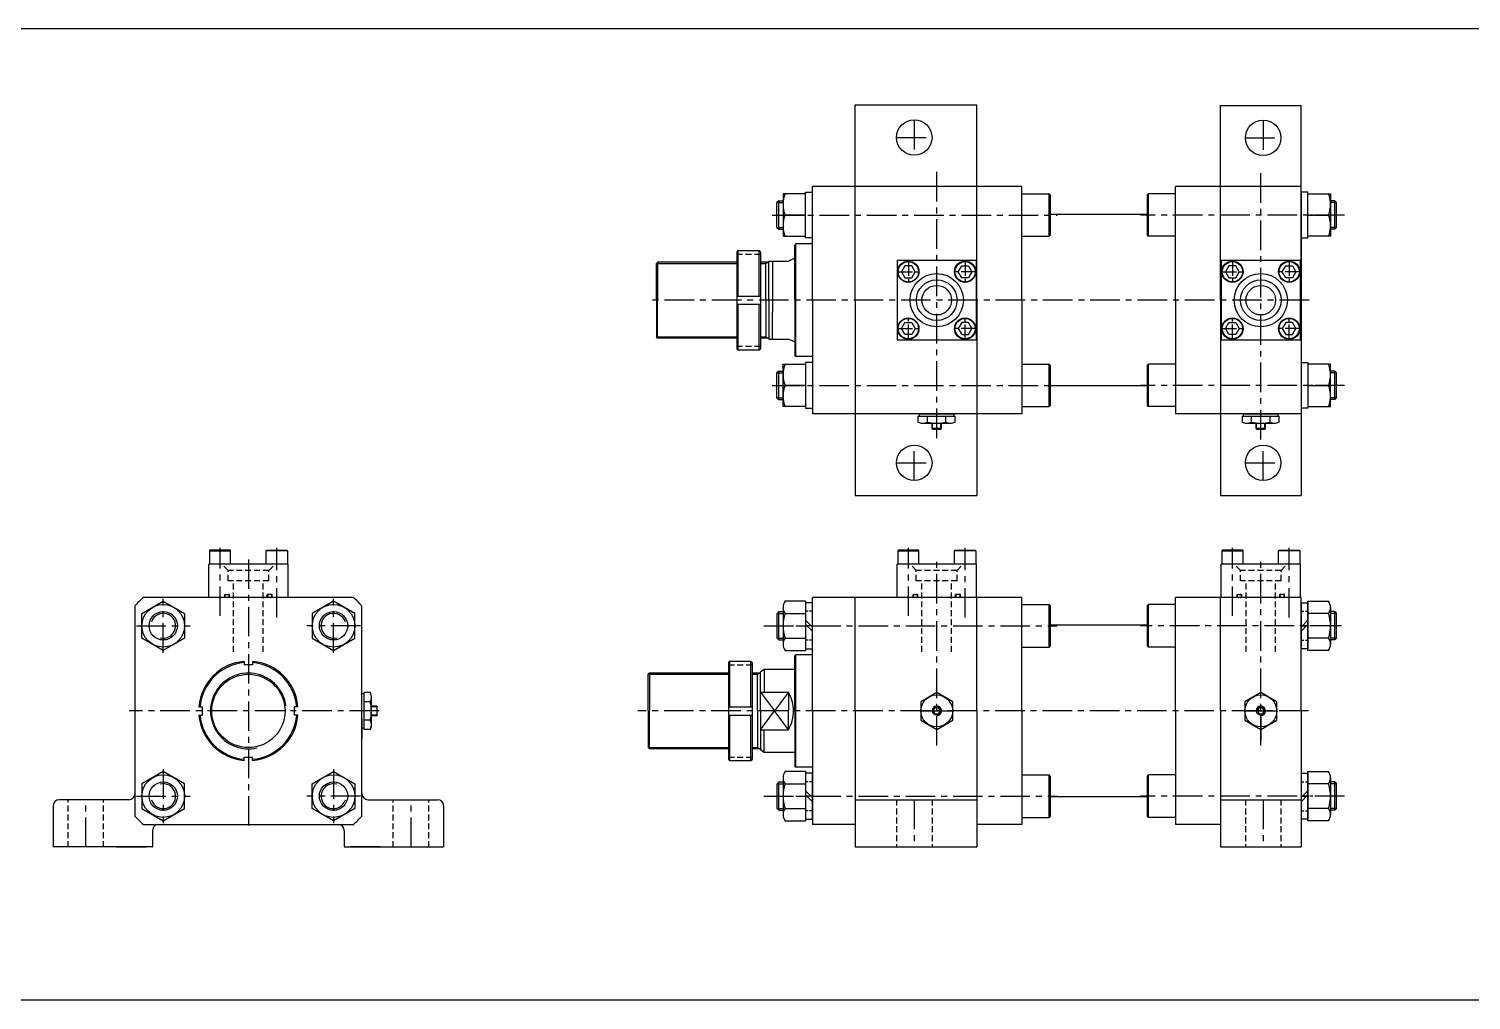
# Model space of a CAD drawing. Extents: x -819 to 10154, y 0 to 4840.
# Drawn here: x 4858 to 6078, y 3048 to 3869 of the extents above; entities that cross this region are included whole.
import ezdxf

# ---------------------------------------------------------------- set-up
doc = ezdxf.new("R2010")
doc.units = 0
doc.header["$LTSCALE"] = 10
doc.header["$MEASUREMENT"] = 0
for name, pattern in [('CENTER', [2, 1.25, -0.25, 0.25, -0.25]), ('CENTERX2', [4, 2.5, -0.5, 0.5, -0.5]), ('HIDDEN', [0.375, 0.25, -0.125]), ('HIDDENX2', [0.75, 0.5, -0.25])]:
    doc.linetypes.add(name, pattern=pattern)
doc.layers.get('0').update_dxf_attribs({"linetype": 'CONTINUOUS'})
doc.layers.get('DEFPOINTS').update_dxf_attribs({"linetype": 'CONTINUOUS'})
for name, color, linetype in [('BOM-UDEF', 3, 'CONTINUOUS'), ('CEN', 1, 'CENTERX2'), ('CENTER', 1, 'CENTER'), ('HID', 2, 'HIDDENX2'), ('HIDDEN', 2, 'HIDDEN'), ('ML', 7, 'CONTINUOUS')]:
    doc.layers.add(name, color=color, linetype=linetype)

msp = doc.modelspace()

# ---------------------------------------------------------------- linework, layer by layer
for p, q in [((6210.3, 3868.7), (0, 3868.7)), ((6210.3, 3047.7), (0, 3047.7))]:
    msp.add_line(p, q)
at = {"color": 7, "linetype": 'Continuous'}
for p, q in [((5610.5, 3536.4), (5610.5, 3541.4)), ((5610.5, 3541.4), (5616.8, 3541.4)), ((5611.5, 3541.4), (5611.5, 3543.4)), ((5611.5, 3543.4), (5640.7, 3543.4)), ((5616.8, 3541.4), (5641.7, 3541.4)), ((5618.3, 3536.4), (5618.3, 3541.4)), ((5633.9, 3536.4), (5633.9, 3541.4)), ((5640.7, 3541.4), (5640.7, 3543.4)), ((5641.7, 3536.4), (5641.7, 3541.4)), ((5884.5, 3536.4), (5884.5, 3541.4)), ((5884.5, 3541.4), (5890.8, 3541.4)), ((5885.5, 3541.4), (5885.5, 3543.4)), ((5885.5, 3543.4), (5914.7, 3543.4)), ((5890.8, 3541.4), (5915.7, 3541.4)), ((5892.3, 3536.4), (5892.3, 3541.4)), ((5907.9, 3536.4), (5907.9, 3541.4)), ((5914.7, 3541.4), (5914.7, 3543.4)), ((5915.7, 3536.4), (5915.7, 3541.4)), ((5613.7, 3535.4), (5638.5, 3535.4)), ((5622.1, 3535.7), (5622.1, 3535.7)), ((5622.1, 3530.9), (5622.1, 3535.4)), ((5622.1, 3530.9), (5622.6, 3530.4)), ((5630.1, 3530.9), (5622.1, 3530.9)), ((5622.6, 3530.4), (5629.6, 3530.4)), ((5630.1, 3530.9), (5629.6, 3530.4)), ((5630.1, 3530.9), (5630.1, 3535.4)), ((5887.7, 3535.4), (5912.5, 3535.4)), ((5896.1, 3535.7), (5896.1, 3535.7)), ((5896.1, 3530.9), (5896.1, 3535.4)), ((5896.1, 3530.9), (5896.6, 3530.4)), ((5904.1, 3530.9), (5896.1, 3530.9)), ((5896.6, 3530.4), (5903.6, 3530.4)), ((5904.1, 3530.9), (5903.6, 3530.4)), ((5904.1, 3530.9), (5904.1, 3535.4)), ((5140.1, 3277.6), (5140.1, 3306.7)), ((5142.1, 3306.7), (5140.1, 3306.7)), ((5147.1, 3307.7), (5142.1, 3307.7)), ((5142.1, 3282.9), (5142.1, 3307.7)), ((5147.1, 3299.9), (5142.1, 3299.9)), ((5148.1, 3279.7), (5148.1, 3304.6)), ((5152.6, 3296.2), (5148.1, 3296.2)), ((5152.6, 3296.2), (5153.1, 3295.7)), ((5152.6, 3296.2), (5152.6, 3288.2)), ((5153.1, 3288.7), (5153.1, 3295.7)), ((5147.1, 3284.4), (5142.1, 3284.4)), ((5142.1, 3276.6), (5142.1, 3282.9)), ((5147.9, 3288.2), (5147.9, 3288.2)), ((5152.6, 3288.2), (5148.1, 3288.2)), ((5152.6, 3288.2), (5153.1, 3288.7)), ((5142.1, 3277.6), (5140.1, 3277.6)), ((5147.1, 3276.6), (5142.1, 3276.6))]:
    msp.add_line(p, q, dxfattribs=at)
at = {"color": 1, "linetype": 'CENTER', "ltscale": 5}
for p, q in [((5612.6, 3292.2), (5639.6, 3292.2)), ((5886.6, 3292.2), (5913.6, 3292.2))]:
    msp.add_line(p, q, dxfattribs=at)
at = {"color": 7, "linetype": 'Continuous'}
for points in [[(5612.6, 3284.4), (5626.1, 3276.6), (5639.6, 3284.4), (5639.6, 3299.9), (5626.1, 3307.7), (5612.6, 3299.9)], [(5886.6, 3284.4), (5900.1, 3276.6), (5913.6, 3284.4), (5913.6, 3299.9), (5900.1, 3307.7), (5886.6, 3299.9)], [(5624.6, 3294.7), (5623.2, 3292.2), (5624.6, 3289.7), (5627.5, 3289.7), (5629, 3292.2), (5627.5, 3294.7)], [(5898.6, 3294.7), (5897.2, 3292.2), (5898.6, 3289.7), (5901.5, 3289.7), (5903, 3292.2), (5901.5, 3294.7)]]:
    msp.add_lwpolyline(points, close=True, dxfattribs=at)
for centre, radius in [((5626.1, 3292.2), 13.5), ((5900.1, 3292.2), 13.5), ((5626.1, 3292.2), 3.5), ((5900.1, 3292.2), 3.5)]:
    msp.add_circle(centre, radius, dxfattribs=at)
for centre, radius, start, end in [((5613.7, 3541), 5.62, 235.6158, 270), ((5614.4, 3543.6), 8.22, 241.7006, 298.2994), ((5626.1, 3566.7), 31.3, 255.6172, 270.0141), ((5626.1, 3566.7), 31.3, 269.9859, 284.3828), ((5637.8, 3543.6), 8.22, 241.7006, 298.2994), ((5887.7, 3541), 5.62, 235.6158, 270), ((5888.4, 3543.6), 8.22, 241.7006, 298.2994), ((5900.1, 3566.7), 31.3, 255.6172, 270.0141), ((5900.1, 3566.7), 31.3, 269.9859, 284.3828), ((5911.8, 3543.6), 8.22, 241.7006, 298.2994), ((5139.9, 3303.8), 8.22, 331.7006, 28.2994), ((5116.8, 3292.2), 31.3, 359.9859, 14.3828), ((5116.8, 3292.1), 31.3, 345.6172, 0.0141), ((5139.9, 3280.5), 8.22, 331.7006, 28.2994), ((5142.5, 3279.7), 5.62, 325.6158, 0)]:
    msp.add_arc(centre, radius, start, end, dxfattribs=at)
at = {"layer": 'BOM-UDEF', "color": 0}
for p, q in [((5557.1, 3735.4), (5557.1, 3804.4)), ((5557.1, 3804.4), (5660.1, 3804.4)), ((5660.1, 3735.4), (5660.1, 3804.4)), ((5866.1, 3735.1), (5866.1, 3804.1)), ((5866.1, 3804.1), (5934.1, 3804.1)), ((5934.1, 3735.1), (5934.1, 3804.1)), ((5557.1, 3543.4), (5557.1, 3474.4)), ((5660.1, 3543.4), (5660.1, 3474.4)), ((5866.1, 3543.4), (5866.1, 3474.4)), ((5934.1, 3543.4), (5934.1, 3474.4)), ((5557.1, 3474.4), (5660.1, 3474.4)), ((5866.1, 3474.4), (5934.1, 3474.4)), ((5557.1, 3217.2), (5660.1, 3217.2)), ((5866.1, 3217.2), (5934.1, 3217.2)), ((4963.1, 3177.2), (4879.1, 3177.2)), ((5125.1, 3177.2), (5209.1, 3177.2)), ((5557.1, 3177.2), (5660.1, 3177.2)), ((5866.1, 3177.2), (5934.1, 3177.2))]:
    msp.add_line(p, q, dxfattribs=at)
for centre in [(5607.1, 3776.9), (5902.1, 3776.6), (5607.1, 3501.9), (5902.1, 3501.9)]:
    msp.add_circle(centre, 15, dxfattribs=at)
at = {"layer": 'CEN'}
for p, q in [((5607.1, 3791.9), (5607.1, 3761.9)), ((5902.1, 3791.6), (5902.1, 3761.6)), ((5592.1, 3776.9), (5622.1, 3776.9)), ((5887.1, 3776.6), (5917.1, 3776.6)), ((5626.1, 3522.8), (5626.1, 3749.5)), ((5900.1, 3521.7), (5900.1, 3749.2)), ((5487, 3711.4), (5727.8, 3711.4)), ((5970.8, 3711.4), (5798.3, 3711.4)), ((5940.9, 3639.4), (5382.2, 3639.4)), ((5486.9, 3567.4), (5727.8, 3567.4)), ((5970.8, 3567.4), (5798.3, 3567.4)), ((5607.1, 3486.9), (5607.1, 3516.9)), ((5902.1, 3486.9), (5902.1, 3516.9)), ((5592.1, 3501.9), (5622.1, 3501.9)), ((5887.1, 3501.9), (5917.1, 3501.9)), ((5020.1, 3372.5), (5020.1, 3430.2)), ((5068.1, 3371.1), (5068.1, 3430.2)), ((5602.1, 3372.5), (5602.1, 3430.2)), ((5650.1, 3371.1), (5650.1, 3430.2)), ((5876.1, 3372.5), (5876.1, 3430.2)), ((5924.1, 3371.1), (5924.1, 3430.2)), ((5044.1, 3420.3), (5044.1, 3191.6)), ((5626.1, 3263.1), (5626.1, 3418.1)), ((5900.1, 3263.1), (5900.1, 3419.4)), ((4972.1, 3341.4), (4972.1, 3386.9)), ((5116.1, 3341.4), (5116.1, 3386.9)), ((4949.4, 3364.2), (4994.9, 3364.2)), ((5138.9, 3364.2), (5093.4, 3364.2)), ((5479.9, 3364.2), (5727.8, 3364.2)), ((5968.2, 3364.2), (5798.3, 3364.2)), ((5154.6, 3292.2), (4943.3, 3292.2)), ((5940.5, 3292.2), (5373.4, 3292.2)), ((5900.1, 3287), (5900.1, 3267.3)), ((4972.1, 3242.9), (4972.1, 3197.4)), ((5116.1, 3242.9), (5116.1, 3197.4)), ((4949.4, 3220.2), (4994.9, 3220.2)), ((5138.9, 3220.2), (5093.4, 3220.2)), ((5479.9, 3220.2), (5727.8, 3220.2)), ((5970.8, 3220.2), (5798.3, 3220.2)), ((4906.6, 3177.2), (4906.6, 3217.2)), ((5181.6, 3177.2), (5181.6, 3217.2)), ((5607.1, 3217.2), (5607.1, 3177.2)), ((5902.1, 3217.2), (5902.1, 3177.2)), ((4932.6, 3177.2), (4963.1, 3177.2)), ((5155.6, 3177.2), (5125.1, 3177.2))]:
    msp.add_line(p, q, dxfattribs=at)
at = {"layer": 'CENTER'}
for p, q in [((5496.1, 3711.4), (5515.3, 3711.4)), ((5959.1, 3711.4), (5939.9, 3711.4)), ((5602.1, 3672.5), (5602.1, 3654.3)), ((5650.1, 3672.5), (5650.1, 3654.3)), ((5876.1, 3672.5), (5876.1, 3654.3)), ((5924.1, 3672.5), (5924.1, 3654.3)), ((5593, 3663.4), (5611.2, 3663.4)), ((5659.2, 3663.4), (5641, 3663.4)), ((5867, 3663.4), (5885.2, 3663.4)), ((5933.2, 3663.4), (5915, 3663.4)), ((5602.1, 3606.3), (5602.1, 3624.5)), ((5650.1, 3606.3), (5650.1, 3624.5)), ((5876.1, 3606.3), (5876.1, 3624.5)), ((5924.1, 3606.3), (5924.1, 3624.5)), ((5593, 3615.4), (5611.2, 3615.4)), ((5659.2, 3615.4), (5641, 3615.4)), ((5867, 3615.4), (5885.2, 3615.4)), ((5933.2, 3615.4), (5915, 3615.4)), ((5496.1, 3567.4), (5515.3, 3567.4)), ((5959.1, 3567.4), (5939.9, 3567.4)), ((5491.9, 3364.2), (5515.3, 3364.2)), ((5491.9, 3364.2), (5515.3, 3364.2)), ((5521.2, 3364.2), (5515.1, 3364.2)), ((5934, 3364.2), (5940.1, 3364.2)), ((5959.1, 3364.2), (5939.9, 3364.2)), ((5491.9, 3220.2), (5515.3, 3220.2)), ((5491.9, 3220.2), (5515.3, 3220.2)), ((5521.2, 3220.2), (5515.1, 3220.2)), ((5934, 3220.2), (5940.1, 3220.2)), ((5959.1, 3220.2), (5939.9, 3220.2)), ((5959.1, 3220.2), (5939.9, 3220.2))]:
    msp.add_line(p, q, dxfattribs=at)
at = {"layer": 'DEFPOINTS', "color": 0, "linetype": 'ByBlock'}
msp.add_point((5477.1, 3259.2), dxfattribs=at)
at = {"layer": 'HID'}
for p, q in [((5457, 3678.4), (5477, 3678.4)), ((5457, 3600.4), (5477, 3600.4)), ((5026.9, 3410.9), (5021.6, 3416.2)), ((5061.4, 3410.9), (5066.6, 3416.2)), ((5608.8, 3410.9), (5603.6, 3416.2)), ((5643.3, 3410.9), (5648.6, 3416.2)), ((5882.8, 3410.9), (5877.6, 3416.2)), ((5917.3, 3410.9), (5922.6, 3416.2)), ((5026.9, 3402.2), (5026.9, 3410.9)), ((5061.4, 3410.9), (5026.9, 3410.9)), ((5061.4, 3402.2), (5061.4, 3410.9)), ((5643.3, 3410.9), (5608.8, 3410.9)), ((5608.8, 3402.2), (5608.8, 3410.9)), ((5643.3, 3402.2), (5643.3, 3410.9)), ((5882.8, 3402.2), (5882.8, 3410.9)), ((5917.3, 3410.9), (5882.8, 3410.9)), ((5917.3, 3402.2), (5917.3, 3410.9)), ((5024.1, 3390.6), (5028.1, 3390.6)), ((5024.1, 3388.2), (5024.1, 3390.6)), ((5061.4, 3402.2), (5026.9, 3402.2)), ((5028.1, 3388.2), (5028.1, 3390.6)), ((5031.6, 3342.3), (5031.6, 3402.2)), ((5056.6, 3342.3), (5056.6, 3402.2)), ((5060.1, 3388.2), (5060.1, 3390.6)), ((5064.1, 3390.6), (5060.1, 3390.6)), ((5064.1, 3388.2), (5064.1, 3390.6)), ((5606.1, 3388.2), (5606.1, 3390.6)), ((5606.1, 3390.6), (5610.1, 3390.6)), ((5643.3, 3402.2), (5608.8, 3402.2)), ((5610.1, 3388.2), (5610.1, 3390.6)), ((5613.6, 3342.3), (5613.6, 3402.2)), ((5638.6, 3342.3), (5638.6, 3402.2)), ((5642.1, 3388.2), (5642.1, 3390.6)), ((5646.1, 3390.6), (5642.1, 3390.6)), ((5646.1, 3388.2), (5646.1, 3390.6)), ((5880.1, 3390.6), (5884.1, 3390.6)), ((5880.1, 3388.2), (5880.1, 3390.6)), ((5917.3, 3402.2), (5882.8, 3402.2)), ((5884.1, 3388.2), (5884.1, 3390.6)), ((5887.6, 3342.3), (5887.6, 3402.2)), ((5912.6, 3342.3), (5912.6, 3402.2)), ((5916.1, 3388.2), (5916.1, 3390.6)), ((5920.1, 3390.6), (5916.1, 3390.6)), ((5920.1, 3388.2), (5920.1, 3390.6)), ((5450, 3331.2), (5470, 3331.2)), ((5450, 3253.2), (5470, 3253.2)), ((4891.6, 3177.2), (4891.6, 3217.2)), ((4921.6, 3177.2), (4921.6, 3217.2)), ((5166.6, 3177.2), (5166.6, 3217.2)), ((5196.6, 3177.2), (5196.6, 3217.2)), ((5592.1, 3217.2), (5592.1, 3177.2)), ((5622.1, 3217.2), (5622.1, 3177.2)), ((5887.1, 3217.2), (5887.1, 3177.2)), ((5917.1, 3217.2), (5917.1, 3177.2))]:
    msp.add_line(p, q, dxfattribs=at)
for centre, start, end in [((5025.4, 3389.4), 90, 270), ((5026.8, 3389.4), 270, 90), ((5061.5, 3389.4), 90, 270), ((5062.8, 3389.4), 270, 90), ((5607.3, 3389.4), 90, 270), ((5608.7, 3389.4), 270, 90), ((5643.4, 3389.4), 90, 270), ((5644.8, 3389.4), 270, 90), ((5881.3, 3389.4), 90, 270), ((5882.7, 3389.4), 270, 90), ((5917.4, 3389.4), 90, 270), ((5918.8, 3389.4), 270, 90)]:
    msp.add_arc(centre, 1.2, start, end, dxfattribs=at)
at = {"layer": 'HIDDEN'}
for p, q in [((5521.1, 3376.4), (5515.2, 3376.4)), ((5934.1, 3376.4), (5940, 3376.4)), ((5521.1, 3351.9), (5515.2, 3351.9)), ((5934.1, 3351.9), (5940, 3351.9)), ((5521.1, 3232.4), (5515.2, 3232.4)), ((5934.1, 3232.4), (5940, 3232.4)), ((5521.1, 3207.9), (5515.2, 3207.9)), ((5934.1, 3207.9), (5940, 3207.9))]:
    msp.add_line(p, q, dxfattribs=at)
at = {"layer": 'ML'}
for p, q in [((5698.1, 3735.4), (5521.1, 3735.4)), ((5521.1, 3639.4), (5521.1, 3735.4)), ((5557.1, 3639.4), (5557.1, 3735.4)), ((5660.1, 3639.4), (5660.1, 3735.4)), ((5698.1, 3639.4), (5698.1, 3735.4)), ((5934.1, 3735.4), (5828.1, 3735.4)), ((5828.1, 3639.4), (5828.1, 3735.4)), ((5866.1, 3639.4), (5866.1, 3735.4)), ((5934.1, 3639.4), (5934.1, 3735.4)), ((5492.5, 3723.4), (5491, 3721.9)), ((5491, 3700.9), (5491, 3721.9)), ((5492.5, 3699.4), (5492.5, 3723.4)), ((5492.5, 3723.4), (5496.1, 3723.4)), ((5496.2, 3729.4), (5496.2, 3693.4)), ((5515.2, 3729.4), (5496.2, 3729.4)), ((5515.2, 3692), (5515.2, 3730.7)), ((5515.2, 3730.7), (5521.1, 3730.7)), ((5515.2, 3693.4), (5515.2, 3729.4)), ((5698.1, 3729.4), (5721.1, 3729.4)), ((5721.1, 3693.4), (5721.1, 3729.4)), ((5722.1, 3728.4), (5721.1, 3729.4)), ((5722.1, 3728.4), (5722.1, 3694.4)), ((5804.1, 3728.4), (5805.1, 3729.4)), ((5804.1, 3728.4), (5804.1, 3694.4)), ((5828.1, 3729.4), (5805.1, 3729.4)), ((5805.1, 3693.4), (5805.1, 3729.4)), ((5940, 3730.7), (5934.1, 3730.7)), ((5934.1, 3730.7), (5934.1, 3548)), ((5934.1, 3729.4), (5934.1, 3693.4)), ((5940, 3692), (5940, 3730.7)), ((5940, 3693.4), (5940, 3729.4)), ((5940, 3729.4), (5959, 3729.4)), ((5959, 3729.4), (5959, 3693.4)), ((5962.7, 3723.4), (5959.1, 3723.4)), ((5962.7, 3699.4), (5962.7, 3723.4)), ((5962.7, 3723.4), (5964.2, 3721.9)), ((5964.2, 3700.9), (5964.2, 3721.9)), ((5515.2, 3711.4), (5497.8, 3711.4)), ((5804.1, 3711.9), (5722.1, 3711.9)), ((5940, 3711.4), (5957.4, 3711.4)), ((5491, 3700.9), (5492.5, 3699.4)), ((5492.5, 3699.4), (5496.1, 3699.4)), ((5962.7, 3699.4), (5959.1, 3699.4)), ((5964.2, 3700.9), (5962.7, 3699.4)), ((5496.2, 3693.4), (5515.2, 3693.4)), ((5507.1, 3686.9), (5506.1, 3685.9)), ((5506.1, 3639.4), (5506.1, 3685.9)), ((5507.1, 3591.9), (5507.1, 3686.9)), ((5521.1, 3686.9), (5507.1, 3686.9)), ((5521.1, 3692), (5515.2, 3692)), ((5698.1, 3693.4), (5721.1, 3693.4)), ((5722.1, 3694.4), (5721.1, 3693.4)), ((5804.1, 3694.4), (5805.1, 3693.4)), ((5828.1, 3693.4), (5805.1, 3693.4)), ((5934.1, 3692), (5940, 3692)), ((5959, 3693.4), (5940, 3693.4)), ((5390.1, 3671.4), (5389.1, 3670.4)), ((5457, 3671.4), (5390.1, 3671.4)), ((5390.1, 3671.4), (5390.1, 3639.4)), ((5458, 3681.4), (5457, 3680.4)), ((5457, 3680.4), (5457, 3598.4)), ((5458, 3681.4), (5458, 3642.9)), ((5458, 3681.4), (5476, 3681.4)), ((5476, 3642.9), (5476, 3681.4)), ((5476, 3681.4), (5477, 3680.4)), ((5477, 3680.4), (5477, 3598.4)), ((5484.1, 3671.4), (5477, 3671.4)), ((5481.6, 3639.4), (5481.6, 3671.4)), ((5484.1, 3639.4), (5484.1, 3672.4)), ((5484.1, 3672.4), (5500.8, 3672.4)), ((5487.1, 3672.4), (5487.1, 3629.2)), ((5505, 3674.4), (5500.8, 3672.4)), ((5506.1, 3674.4), (5505, 3674.4)), ((5659.6, 3672.9), (5592.6, 3672.9)), ((5592.6, 3672.9), (5592.6, 3605.9)), ((5659.6, 3605.9), (5659.6, 3672.9)), ((5933.6, 3672.9), (5866.6, 3672.9)), ((5866.6, 3672.9), (5866.6, 3605.9)), ((5933.6, 3605.9), (5933.6, 3672.9)), ((5389.1, 3639.4), (5389.1, 3670.4)), ((5389.1, 3639.4), (5389.1, 3608.4)), ((5390.1, 3607.4), (5390.1, 3639.4)), ((5457, 3642.9), (5477, 3642.9)), ((5457, 3635.9), (5477, 3635.9)), ((5458, 3635.9), (5458, 3597.4)), ((5476, 3597.4), (5476, 3635.9)), ((5481.6, 3639.4), (5481.6, 3607.4)), ((5484.1, 3639.4), (5484.1, 3606.4)), ((5506.1, 3639.4), (5506.1, 3592.9)), ((5521.1, 3639.4), (5521.1, 3543.4)), ((5557.1, 3639.4), (5557.1, 3543.4)), ((5660.1, 3639.4), (5660.1, 3543.4)), ((5698.1, 3639.4), (5698.1, 3543.4)), ((5828.1, 3639.4), (5828.1, 3543.4)), ((5866.1, 3639.4), (5866.1, 3543.4)), ((5934.1, 3639.4), (5934.1, 3543.4)), ((5487.1, 3606.4), (5487.1, 3629.2)), ((5390.1, 3607.4), (5389.1, 3608.4)), ((5457, 3607.4), (5390.1, 3607.4)), ((5458, 3597.4), (5457, 3598.4)), ((5476, 3597.4), (5477, 3598.4)), ((5484.1, 3607.4), (5477, 3607.4)), ((5484.1, 3606.4), (5500.8, 3606.4)), ((5505, 3604.4), (5500.8, 3606.4)), ((5506.1, 3604.4), (5505, 3604.4)), ((5592.6, 3605.9), (5659.6, 3605.9)), ((5866.6, 3605.9), (5933.6, 3605.9)), ((5458, 3597.4), (5476, 3597.4)), ((5496.2, 3549.4), (5496.2, 3585.4)), ((5496.2, 3585.4), (5515.2, 3585.4)), ((5507.1, 3591.9), (5506.1, 3592.9)), ((5521.1, 3591.9), (5507.1, 3591.9)), ((5515.2, 3586.7), (5515.2, 3548)), ((5521.1, 3586.7), (5515.2, 3586.7)), ((5515.2, 3585.4), (5515.2, 3549.4)), ((5698.1, 3585.4), (5721.1, 3585.4)), ((5721.1, 3549.4), (5721.1, 3585.4)), ((5722.1, 3584.4), (5721.1, 3585.4)), ((5804.1, 3584.4), (5805.1, 3585.4)), ((5828.1, 3585.4), (5805.1, 3585.4)), ((5805.1, 3549.4), (5805.1, 3585.4)), ((5934.1, 3586.7), (5940, 3586.7)), ((5940, 3586.7), (5940, 3548)), ((5940, 3585.4), (5940, 3549.4)), ((5959, 3585.4), (5940, 3585.4)), ((5959, 3549.4), (5959, 3585.4)), ((5492.5, 3579.4), (5491, 3577.9)), ((5491, 3556.9), (5491, 3577.9)), ((5492.5, 3555.4), (5492.5, 3579.4)), ((5492.5, 3579.4), (5496.1, 3579.4)), ((5722.1, 3584.4), (5722.1, 3550.4)), ((5804.1, 3584.4), (5804.1, 3550.4)), ((5962.7, 3579.4), (5959.1, 3579.4)), ((5962.7, 3555.4), (5962.7, 3579.4)), ((5962.7, 3579.4), (5964.2, 3577.9)), ((5964.2, 3556.9), (5964.2, 3577.9)), ((5515.2, 3567.4), (5497.8, 3567.4)), ((5804.1, 3566.9), (5722.1, 3566.9)), ((5940, 3567.4), (5957.4, 3567.4)), ((5491, 3556.9), (5492.5, 3555.4)), ((5492.5, 3555.4), (5496.1, 3555.4)), ((5515.2, 3549.4), (5496.2, 3549.4)), ((5698.1, 3549.4), (5721.1, 3549.4)), ((5722.1, 3550.4), (5721.1, 3549.4)), ((5804.1, 3550.4), (5805.1, 3549.4)), ((5828.1, 3549.4), (5805.1, 3549.4)), ((5940, 3549.4), (5959, 3549.4)), ((5962.7, 3555.4), (5959.1, 3555.4)), ((5964.2, 3556.9), (5962.7, 3555.4)), ((5515.2, 3548), (5521.1, 3548)), ((5698.1, 3543.4), (5521.1, 3543.4)), ((5934.1, 3543.4), (5828.1, 3543.4)), ((5940, 3548), (5934.1, 3548)), ((5011.5, 3428.2), (5011.1, 3427.5)), ((5011.1, 3427.5), (5029.1, 3427.5)), ((5011.1, 3427.5), (5011.1, 3416.2)), ((5028.7, 3428.2), (5011.5, 3428.2)), ((5029.1, 3427.5), (5028.7, 3428.2)), ((5029.1, 3416.2), (5029.1, 3427.5)), ((5059.1, 3427.5), (5059.5, 3428.2)), ((5077.1, 3427.5), (5059.1, 3427.5)), ((5059.1, 3416.2), (5059.1, 3427.5)), ((5059.5, 3428.2), (5076.7, 3428.2)), ((5076.7, 3428.2), (5077.1, 3427.5)), ((5077.1, 3427.5), (5077.1, 3416.2)), ((5593.5, 3428.2), (5593.1, 3427.5)), ((5593.1, 3427.5), (5611.1, 3427.5)), ((5593.1, 3427.5), (5593.1, 3416.2)), ((5610.7, 3428.2), (5593.5, 3428.2)), ((5611.1, 3427.5), (5610.7, 3428.2)), ((5611.1, 3416.2), (5611.1, 3427.5)), ((5641.1, 3427.5), (5641.5, 3428.2)), ((5641.1, 3416.2), (5641.1, 3427.5)), ((5659.1, 3427.5), (5641.1, 3427.5)), ((5641.5, 3428.2), (5658.7, 3428.2)), ((5658.7, 3428.2), (5659.1, 3427.5)), ((5659.1, 3427.5), (5659.1, 3416.2)), ((5867.5, 3428.2), (5867.1, 3427.5)), ((5867.1, 3427.5), (5885.1, 3427.5)), ((5867.1, 3427.5), (5867.1, 3416.2)), ((5884.7, 3428.2), (5867.5, 3428.2)), ((5885.1, 3427.5), (5884.7, 3428.2)), ((5885.1, 3416.2), (5885.1, 3427.5)), ((5915.1, 3427.5), (5915.5, 3428.2)), ((5933.1, 3427.5), (5915.1, 3427.5)), ((5915.1, 3416.2), (5915.1, 3427.5)), ((5915.5, 3428.2), (5932.7, 3428.2)), ((5932.7, 3428.2), (5933.1, 3427.5)), ((5933.1, 3427.5), (5933.1, 3416.2)), ((5010.6, 3388.2), (5010.6, 3416.2)), ((5077.6, 3416.2), (5010.6, 3416.2)), ((5077.1, 3416.2), (5059.1, 3416.2)), ((5077.6, 3388.2), (5077.6, 3416.2)), ((5659.6, 3416.2), (5592.6, 3416.2)), ((5592.6, 3388.2), (5592.6, 3416.2)), ((5659.1, 3416.2), (5641.1, 3416.2)), ((5659.6, 3388.2), (5659.6, 3416.2)), ((5866.6, 3388.2), (5866.6, 3416.2)), ((5933.6, 3416.2), (5866.6, 3416.2)), ((5933.1, 3416.2), (5915.1, 3416.2)), ((5933.6, 3388.2), (5933.6, 3416.2)), ((4948.1, 3380.9), (4948.1, 3203.4)), ((5132.9, 3388.2), (4955.3, 3388.2)), ((5140.1, 3203.4), (5140.1, 3380.9)), ((5496.2, 3379.7), (5496.2, 3348.6)), ((5496.2, 3379.7), (5496.2, 3348.6)), ((5515.2, 3384.9), (5497.8, 3384.9)), ((5515.2, 3384.9), (5515.2, 3343.4)), ((5521.1, 3383.5), (5515.2, 3383.5)), ((5521.1, 3292.2), (5521.1, 3388.2)), ((5698.1, 3388.2), (5521.1, 3388.2)), ((5557.1, 3292.2), (5557.1, 3388.2)), ((5660.1, 3292.2), (5660.1, 3388.2)), ((5698.1, 3292.2), (5698.1, 3388.2)), ((5698.1, 3382.2), (5721.1, 3382.2)), ((5721.1, 3346.2), (5721.1, 3382.2)), ((5722.1, 3381.2), (5721.1, 3382.2)), ((5722.1, 3381.2), (5722.1, 3347.2)), ((5804.1, 3381.2), (5805.1, 3382.2)), ((5804.1, 3381.2), (5804.1, 3347.2)), ((5828.1, 3382.2), (5805.1, 3382.2)), ((5805.1, 3346.2), (5805.1, 3382.2)), ((5934.1, 3388.2), (5828.1, 3388.2)), ((5828.1, 3292.2), (5828.1, 3388.2)), ((5866.1, 3292.2), (5866.1, 3388.2)), ((5934.1, 3292.2), (5934.1, 3388.2)), ((5934.1, 3383.5), (5940, 3383.5)), ((5934.1, 3344.8), (5934.1, 3383.5)), ((5934.1, 3382.2), (5934.1, 3346.2)), ((5940, 3384.9), (5957.4, 3384.9)), ((5940, 3343.4), (5940, 3384.9)), ((5940, 3383.5), (5940, 3344.8)), ((5959, 3379.7), (5959, 3348.6)), ((5492.6, 3376.2), (5491.1, 3374.7)), ((5491.1, 3353.7), (5491.1, 3374.7)), ((5492.6, 3352.2), (5492.6, 3376.2)), ((5492.6, 3376.2), (5496.2, 3376.2)), ((5497.8, 3374.5), (5515.2, 3374.5)), ((5497.8, 3374.5), (5515.2, 3374.5)), ((5521.1, 3362.9), (5515.2, 3368.8)), ((5934.1, 3362.9), (5940, 3368.8)), ((5957.4, 3374.5), (5940, 3374.5)), ((5962.6, 3376.2), (5959, 3376.2)), ((5962.6, 3376.2), (5964.1, 3374.7)), ((5962.6, 3352.2), (5962.6, 3376.2)), ((5964.1, 3353.7), (5964.1, 3374.7)), ((5491.1, 3353.7), (5492.6, 3352.2)), ((5497.8, 3353.8), (5515.2, 3353.8)), ((5497.8, 3353.8), (5515.2, 3353.8)), ((5521.1, 3359.5), (5515.2, 3365.4)), ((5804.1, 3364.7), (5722.1, 3364.7)), ((5934.1, 3359.5), (5940, 3365.4)), ((5957.4, 3353.8), (5940, 3353.8)), ((5964.1, 3353.7), (5962.6, 3352.2)), ((5492.6, 3352.2), (5496.2, 3352.2)), ((5497.8, 3343.4), (5515.2, 3343.4)), ((5515.2, 3344.8), (5521.1, 3344.8)), ((5698.1, 3346.2), (5721.1, 3346.2)), ((5722.1, 3347.2), (5721.1, 3346.2)), ((5804.1, 3347.2), (5805.1, 3346.2)), ((5828.1, 3346.2), (5805.1, 3346.2)), ((5940, 3344.8), (5934.1, 3344.8)), ((5957.4, 3343.4), (5940, 3343.4)), ((5962.6, 3352.2), (5959, 3352.2)), ((5040.6, 3334), (5040.6, 3331.2)), ((5047.6, 3331.2), (5040.6, 3331.2)), ((5047.6, 3334), (5047.6, 3331.2)), ((5451, 3334.2), (5450, 3333.2)), ((5450, 3333.2), (5450, 3251.2)), ((5451, 3334.2), (5469, 3334.2)), ((5451, 3334.2), (5451, 3295.7)), ((5469, 3334.2), (5470, 3333.2)), ((5469, 3295.7), (5469, 3334.2)), ((5470, 3333.2), (5470, 3251.2)), ((5507.1, 3339.7), (5506.1, 3338.7)), ((5506.1, 3292.2), (5506.1, 3338.7)), ((5507.1, 3244.7), (5507.1, 3339.7)), ((5521.1, 3339.7), (5507.1, 3339.7)), ((5383.1, 3324.2), (5382.1, 3323.2)), ((5382.1, 3292.2), (5382.1, 3323.2)), ((5383.1, 3324.2), (5383.1, 3292.2)), ((5450, 3324.2), (5383.1, 3324.2)), ((5477.1, 3324.2), (5470, 3324.2)), ((5474.6, 3292.2), (5474.6, 3324.2)), ((5480.1, 3327.2), (5477.1, 3325.2)), ((5477.1, 3292.2), (5477.1, 3325.2)), ((5506.1, 3327.2), (5480.1, 3327.2)), ((5480.1, 3327.2), (5480.1, 3308.1)), ((5477.1, 3308.1), (5500.8, 3308.1)), ((5500.8, 3308.1), (5500.8, 3292.2)), ((5002.3, 3295.7), (5005.1, 3295.7)), ((5005.1, 3295.7), (5005.1, 3288.7)), ((5083.1, 3288.7), (5083.1, 3295.7)), ((5086, 3295.7), (5083.1, 3295.7)), ((5450, 3295.7), (5470, 3295.7)), ((5002.3, 3288.7), (5005.1, 3288.7)), ((5086, 3288.7), (5083.1, 3288.7)), ((5140.1, 3285.2), (5140.1, 3269.2)), ((5382.1, 3292.2), (5382.1, 3261.2)), ((5383.1, 3260.2), (5383.1, 3292.2)), ((5450, 3288.7), (5470, 3288.7)), ((5451, 3288.7), (5451, 3250.2)), ((5469, 3250.2), (5469, 3288.7)), ((5474.6, 3292.2), (5474.6, 3260.2)), ((5477.1, 3292.2), (5477.1, 3259.2)), ((5500.8, 3276.2), (5500.8, 3292.2)), ((5506.1, 3292.2), (5506.1, 3245.7)), ((5521.1, 3292.2), (5521.1, 3196.2)), ((5557.1, 3292.2), (5557.1, 3196.2)), ((5557.1, 3292.2), (5557.1, 3177.2)), ((5660.1, 3292.2), (5660.1, 3196.2)), ((5660.1, 3292.2), (5660.1, 3177.2)), ((5698.1, 3292.2), (5698.1, 3196.2)), ((5698.1, 3292.2), (5698.1, 3196.2)), ((5828.1, 3292.2), (5828.1, 3196.2)), ((5866.1, 3292.2), (5866.1, 3196.2)), ((5866.1, 3292.2), (5866.1, 3177.2)), ((5934.1, 3292.2), (5934.1, 3196.2)), ((5934.1, 3292.2), (5934.1, 3177.2)), ((5477.1, 3276.2), (5500.8, 3276.2)), ((5480.1, 3257.2), (5480.1, 3276.2)), ((5383.1, 3260.2), (5382.1, 3261.2)), ((5450, 3260.2), (5383.1, 3260.2)), ((5477.1, 3260.2), (5470, 3260.2)), ((5480.1, 3257.2), (5477.1, 3259.2)), ((5506.1, 3257.2), (5480.1, 3257.2)), ((5040.6, 3253.2), (5047.6, 3253.2)), ((5040.6, 3250.3), (5040.6, 3253.2)), ((5047.6, 3250.3), (5047.6, 3253.2)), ((5451, 3250.2), (5450, 3251.2)), ((5451, 3250.2), (5469, 3250.2)), ((5469, 3250.2), (5470, 3251.2)), ((5507.1, 3244.7), (5506.1, 3245.7)), ((5521.1, 3244.7), (5507.1, 3244.7)), ((5492.6, 3232.2), (5491.1, 3230.7)), ((5492.6, 3208.2), (5492.6, 3232.2)), ((5492.6, 3232.2), (5496.2, 3232.2)), ((5496.2, 3235.7), (5496.2, 3204.6)), ((5496.2, 3235.7), (5496.2, 3204.6)), ((5515.2, 3240.9), (5497.8, 3240.9)), ((5515.2, 3240.9), (5515.2, 3199.4)), ((5515.2, 3239.5), (5515.2, 3200.8)), ((5521.1, 3239.5), (5515.2, 3239.5)), ((5521.1, 3200.8), (5521.1, 3239.5)), ((5698.1, 3238.2), (5721.1, 3238.2)), ((5721.1, 3202.2), (5721.1, 3238.2)), ((5722.1, 3237.2), (5721.1, 3238.2)), ((5722.1, 3237.2), (5722.1, 3203.2)), ((5804.1, 3237.2), (5805.1, 3238.2)), ((5804.1, 3237.2), (5804.1, 3203.2)), ((5805.1, 3202.2), (5805.1, 3238.2)), ((5828.1, 3238.2), (5805.1, 3238.2)), ((5934.1, 3239.5), (5940, 3239.5)), ((5940, 3199.4), (5940, 3240.9)), ((5940, 3240.9), (5957.4, 3240.9)), ((5940, 3239.5), (5940, 3200.8)), ((5959, 3235.7), (5959, 3204.6)), ((5959, 3235.7), (5959, 3204.6)), ((5962.6, 3232.2), (5959, 3232.2)), ((5962.6, 3208.2), (5962.6, 3232.2)), ((5962.6, 3232.2), (5964.1, 3230.7)), ((5491.1, 3209.7), (5491.1, 3230.7)), ((5497.8, 3230.5), (5515.2, 3230.5)), ((5497.8, 3230.5), (5515.2, 3230.5)), ((5521.1, 3218.9), (5515.2, 3224.8)), ((5521.1, 3215.5), (5515.2, 3221.4)), ((5804.1, 3219.7), (5722.1, 3219.7)), ((5934.1, 3218.9), (5940, 3224.8)), ((5934.1, 3215.5), (5940, 3221.4)), ((5957.4, 3230.5), (5940, 3230.5)), ((5957.4, 3230.5), (5940, 3230.5)), ((5964.1, 3209.7), (5964.1, 3230.7)), ((4879.1, 3212.2), (4879.1, 3177.2)), ((4943.1, 3217.2), (4884.1, 3217.2)), ((5145.1, 3217.2), (5204.1, 3217.2)), ((5209.1, 3212.2), (5209.1, 3177.2)), ((5491.1, 3209.7), (5492.6, 3208.2)), ((5492.6, 3208.2), (5496.2, 3208.2)), ((5497.8, 3209.8), (5515.2, 3209.8)), ((5497.8, 3209.8), (5515.2, 3209.8)), ((5957.4, 3209.8), (5940, 3209.8)), ((5957.4, 3209.8), (5940, 3209.8)), ((5962.6, 3208.2), (5959, 3208.2)), ((5964.1, 3209.7), (5962.6, 3208.2)), ((4955.3, 3196.2), (5132.9, 3196.2)), ((5497.8, 3199.4), (5515.2, 3199.4)), ((5515.2, 3200.8), (5521.1, 3200.8)), ((5557.1, 3196.2), (5521.1, 3196.2)), ((5698.1, 3196.2), (5660.1, 3196.2)), ((5698.1, 3202.2), (5721.1, 3202.2)), ((5722.1, 3203.2), (5721.1, 3202.2)), ((5804.1, 3203.2), (5805.1, 3202.2)), ((5828.1, 3202.2), (5805.1, 3202.2)), ((5866.1, 3196.2), (5828.1, 3196.2)), ((5940, 3200.8), (5934.1, 3200.8)), ((5957.4, 3199.4), (5940, 3199.4)), ((4963.1, 3191.2), (4963.1, 3177.2)), ((5125.1, 3191.2), (5125.1, 3177.2)), ((4963.1, 3177.2), (4879.1, 3177.2)), ((5125.1, 3177.2), (5209.1, 3177.2))]:
    msp.add_line(p, q, dxfattribs=at)
at = {"layer": 'ML', "color": 2}
for p, q in [((5491, 3721.9), (5496.1, 3721.9)), ((5964.2, 3721.9), (5959.1, 3721.9)), ((5491, 3700.9), (5496.1, 3700.9)), ((5964.2, 3700.9), (5959.1, 3700.9)), ((5481.6, 3670.4), (5483.4, 3671.4)), ((5389.1, 3670.4), (5457, 3670.4)), ((5477, 3670.4), (5481.6, 3670.4)), ((5389.1, 3608.4), (5457, 3608.4)), ((5477, 3608.4), (5481.6, 3608.4)), ((5481.6, 3608.4), (5483.4, 3607.4)), ((5481.6, 3608.4), (5483.4, 3607.4)), ((5491, 3577.9), (5496.1, 3577.9)), ((5964.2, 3577.9), (5959.1, 3577.9)), ((5491, 3556.9), (5496.1, 3556.9)), ((5964.2, 3556.9), (5959.1, 3556.9)), ((5622.6, 3535.6), (5622.6, 3535.6)), ((5622.6, 3530.4), (5622.6, 3535.4)), ((5629.6, 3530.4), (5629.6, 3535.4)), ((5896.6, 3535.6), (5896.6, 3535.6)), ((5896.6, 3530.4), (5896.6, 3535.4)), ((5903.6, 3530.4), (5903.6, 3535.4)), ((5491.1, 3374.7), (5496.2, 3374.7)), ((5964.1, 3374.7), (5959, 3374.7)), ((5491.1, 3353.7), (5496.2, 3353.7)), ((5964.1, 3353.7), (5959, 3353.7)), ((5382.1, 3323.2), (5450, 3323.2)), ((5470, 3323.2), (5474.6, 3323.2)), ((5474.6, 3323.2), (5476.4, 3324.2)), ((5477.1, 3308.1), (5488.9, 3292.2)), ((5500.8, 3308.1), (5488.9, 3292.2)), ((5153.1, 3295.7), (5148.1, 3295.7)), ((5147.9, 3288.7), (5147.9, 3288.7)), ((5153.1, 3288.7), (5148.1, 3288.7)), ((5477.1, 3276.2), (5488.9, 3292.2)), ((5500.8, 3276.2), (5488.9, 3292.2)), ((5382.1, 3261.2), (5450, 3261.2)), ((5470, 3261.2), (5474.6, 3261.2)), ((5474.6, 3261.2), (5476.4, 3260.2)), ((5491.1, 3230.7), (5496.2, 3230.7)), ((5964.1, 3230.7), (5959, 3230.7)), ((5491.1, 3209.7), (5496.2, 3209.7)), ((5964.1, 3209.7), (5959, 3209.7))]:
    msp.add_line(p, q, dxfattribs=at)
at = {"layer": 'ML'}
for points in [[(5599.2, 3658.4), (5605, 3658.4), (5607.8, 3663.4), (5605, 3668.4), (5599.2, 3668.4), (5596.3, 3663.4), (5599.2, 3658.4)], [(5653, 3658.4), (5647.2, 3658.4), (5644.3, 3663.4), (5647.2, 3668.4), (5653, 3668.4), (5655.8, 3663.4), (5653, 3658.4)], [(5873.2, 3658.4), (5879, 3658.4), (5881.8, 3663.4), (5879, 3668.4), (5873.2, 3668.4), (5870.3, 3663.4), (5873.2, 3658.4)], [(5927, 3658.4), (5921.2, 3658.4), (5918.3, 3663.4), (5921.2, 3668.4), (5927, 3668.4), (5929.8, 3663.4), (5927, 3658.4)], [(5599.2, 3620.4), (5605, 3620.4), (5607.8, 3615.4), (5605, 3610.4), (5599.2, 3610.4), (5596.3, 3615.4), (5599.2, 3620.4)], [(5653, 3620.4), (5647.2, 3620.4), (5644.3, 3615.4), (5647.2, 3610.4), (5653, 3610.4), (5655.8, 3615.4), (5653, 3620.4)], [(5873.2, 3620.4), (5879, 3620.4), (5881.8, 3615.4), (5879, 3610.4), (5873.2, 3610.4), (5870.3, 3615.4), (5873.2, 3620.4)], [(5927, 3620.4), (5921.2, 3620.4), (5918.3, 3615.4), (5921.2, 3610.4), (5927, 3610.4), (5929.8, 3615.4), (5927, 3620.4)]]:
    msp.add_lwpolyline(points, dxfattribs=at)
for points in [[(4972.1, 3384.9), (4990.1, 3374.5), (4990.1, 3353.8), (4972.1, 3343.4), (4954.1, 3353.8), (4954.1, 3374.5)], [(5116.1, 3384.9), (5098.1, 3374.5), (5098.1, 3353.8), (5116.1, 3343.4), (5134.1, 3353.8), (5134.1, 3374.5)], [(4972.1, 3199.4), (4990.1, 3209.8), (4990.1, 3230.5), (4972.1, 3240.9), (4954.1, 3230.5), (4954.1, 3209.8)], [(5116.1, 3199.4), (5098.1, 3209.8), (5098.1, 3230.5), (5116.1, 3240.9), (5134.1, 3230.5), (5134.1, 3209.8)]]:
    msp.add_lwpolyline(points, close=True, dxfattribs=at)
for centre, radius in [((5602.1, 3663.4), 9), ((5602.1, 3663.4), 8.6), ((5650.1, 3663.4), 9), ((5650.1, 3663.4), 8.6), ((5876.1, 3663.4), 9), ((5876.1, 3663.4), 8.6), ((5924.1, 3663.4), 9), ((5924.1, 3663.4), 8.6), ((5626.1, 3639.4), 22.5), ((5900.1, 3639.4), 22.5), ((5626.1, 3639.4), 17.2), ((5626.1, 3639.4), 12.5), ((5900.1, 3639.4), 17.2), ((5900.1, 3639.4), 12.5), ((5602.1, 3615.4), 9), ((5602.1, 3615.4), 8.6), ((5650.1, 3615.4), 9), ((5650.1, 3615.4), 8.6), ((5876.1, 3615.4), 9), ((5876.1, 3615.4), 8.6), ((5924.1, 3615.4), 9), ((5924.1, 3615.4), 8.6), ((4972.1, 3364.2), 18), ((5116.1, 3364.2), 18), ((4972.1, 3364.2), 12), ((5116.1, 3364.2), 12), ((5044.1, 3292.2), 31), ((4972.1, 3220.2), 18), ((4972.1, 3220.2), 12), ((5116.1, 3220.2), 18), ((5116.1, 3220.2), 12)]:
    msp.add_circle(centre, radius, dxfattribs=at)
for centre, radius, start, end in [((5522.2, 3720.4), 26, 159.7438, 200.2562), ((5933, 3720.4), 26, 339.7438, 20.2562), ((5522.2, 3702.4), 26, 159.7438, 200.2562), ((5933, 3702.4), 26, 339.7438, 20.2562), ((5522.2, 3576.4), 26, 159.7438, 200.2562), ((5933, 3576.4), 26, 339.7438, 20.2562), ((5522.2, 3558.4), 26, 159.7438, 200.2562), ((5933, 3558.4), 26, 339.7438, 20.2562), ((5044.1, 3292.2), 130.8, 132.765, 137.235), ((5044.1, 3292.2), 130.8, 42.765, 47.235), ((5505.4, 3379.7), 9.2, 145.6158, 214.3842), ((5505.4, 3379.7), 9.2, 145.6158, 214.3842), ((5949.8, 3379.7), 9.2, 325.6158, 34.3842), ((5530.6, 3364.2), 34.4, 162.412, 197.588), ((5530.6, 3364.2), 34.4, 162.412, 197.588), ((5924.6, 3364.2), 34.4, 342.412, 17.588), ((5505.4, 3348.6), 9.2, 145.6158, 214.3842), ((5505.4, 3348.6), 9.2, 145.6158, 214.3842), ((5949.8, 3348.6), 9.2, 325.6158, 34.3842), ((5044.1, 3292.2), 42, 94.7802, 175.2198), ((5044.1, 3292.2), 41, 94.8971, 175.1029), ((5044.1, 3292.2), 42, 4.7802, 85.2198), ((5044.1, 3292.2), 41, 4.8971, 85.1029), ((5472.9, 3292.2), 32.1, 0, 29.7744), ((5044.1, 3292.2), 42, 184.7802, 265.2198), ((5044.1, 3292.2), 41, 184.8971, 265.1029), ((5044.1, 3292.2), 41, 274.8971, 355.1029), ((5044.1, 3292.2), 42, 274.7802, 355.2198), ((5472.9, 3292.2), 32.1, 330.2256, 0), ((5505.4, 3235.7), 9.2, 145.6158, 214.3842), ((5505.4, 3235.7), 9.2, 145.6158, 214.3842), ((5949.8, 3235.7), 9.2, 325.6158, 34.3842), ((5949.8, 3235.7), 9.2, 325.6158, 34.3842), ((4943.1, 3222.2), 5, 270, 0), ((5145.1, 3222.2), 5, 180, 270), ((5530.6, 3220.2), 34.4, 162.412, 197.588), ((5530.6, 3220.2), 34.4, 162.412, 197.588), ((5924.6, 3220.2), 34.4, 342.412, 17.588), ((5924.6, 3220.2), 34.4, 342.412, 17.588), ((4884.1, 3212.2), 5, 90, 180), ((5204.1, 3212.2), 5, 0, 90), ((5505.4, 3204.6), 9.2, 145.6158, 214.3842), ((5505.4, 3204.6), 9.2, 145.6158, 214.3842), ((5949.8, 3204.6), 9.2, 325.6158, 34.3842), ((5949.8, 3204.6), 9.2, 325.6158, 34.3842), ((5044.1, 3292.2), 130.8, 222.765, 227.235), ((4968.1, 3191.2), 5, 90, 180), ((5120.1, 3191.2), 5, 0, 90), ((5044.1, 3292.2), 130.8, 312.765, 317.235)]:
    msp.add_arc(centre, radius, start, end, dxfattribs=at)
at = {"layer": 'ML', "color": 2}
for centre, radius, start, end in [((4972.1, 3364.2), 10.5, 255.2203, 161.8888), ((5116.1, 3364.2), 10.5, 18.1112, 284.7797), ((5044.1, 3292.2), 32, 7.6796, 283.2289), ((5626.1, 3292.2), 4, 270, 180), ((5900.1, 3292.2), 4, 270, 180), ((4972.1, 3220.2), 10.5, 198.1112, 104.7797), ((5116.1, 3220.2), 10.5, 75.2203, 341.8888)]:
    msp.add_arc(centre, radius, start, end, dxfattribs=at)

doc.saveas('drawing.dxf')
